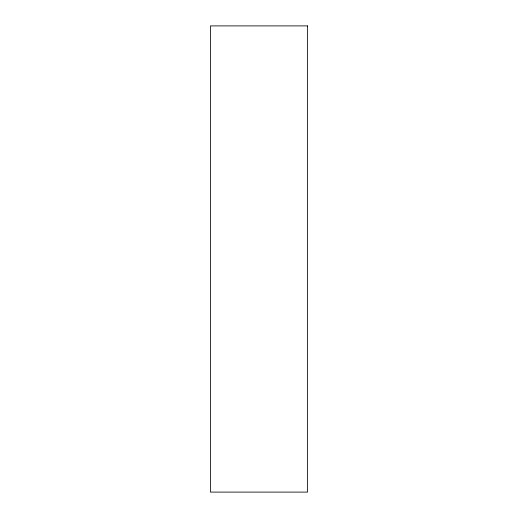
<?xml version="1.0" encoding="UTF-8"?>
<svg xmlns="http://www.w3.org/2000/svg" width="518" height="518" viewBox="0 0 518 518"><rect width="100%" height="100%" fill="white"/><g stroke="black" fill="none" stroke-linecap="round" stroke-linejoin="round"><path stroke-width="0.78" d="M307.562 25.9L210.438 25.9L210.438 492.1L307.562 492.1L307.562 25.9"/></g></svg>
